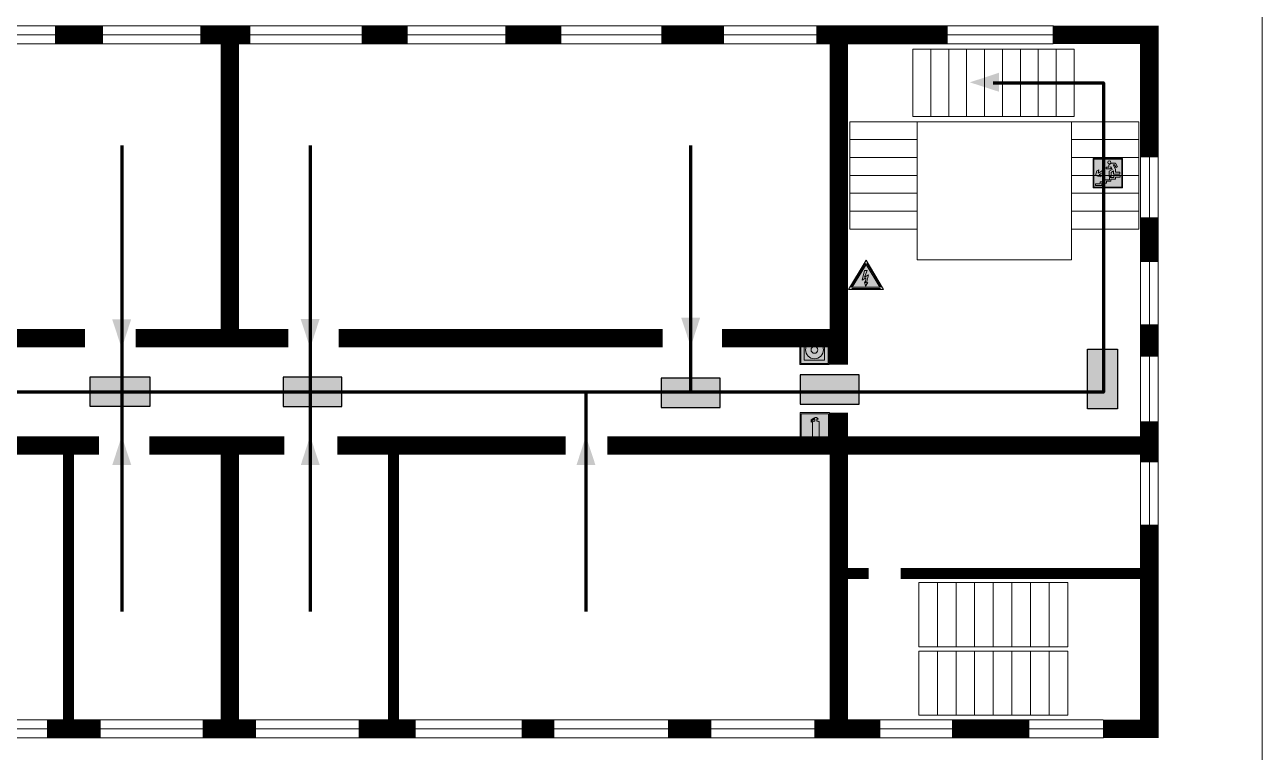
# Model space of a CAD drawing. Header units: millimetres. Extents: x 13114 to 67229, y 22859 to 38520.
# Drawn here: x 26453.2 to 26789.3, y 35664.1 to 35861.7 of the extents above; entities that cross this region are included whole.
import ezdxf

# ---------------------------------------------------------------- set-up
doc = ezdxf.new("R2010")
doc.units = ezdxf.units.MM
doc.layers.add('План_Штампы', color=7, linetype='Continuous')

# ---------------------------------------------------------------- blocks, each defined once
blk = doc.blocks.new('A$C32E8229D')
at = {"true_color": 0xffffff}
blk.add_hatch(color=7, dxfattribs=at).paths.add_polyline_path([(0, 0), (0, -8), (16, -8), (16, 0)])
h = blk.add_hatch(color=126)
h.paths.add_polyline_path([(0.2, -0.2), (15.8, -0.2), (15.8, -7.8), (0.2, -7.8)])
h.paths.add_polyline_path([(13.49, -2.05), (12.08, -2.05), (11.37, -2.63, 0.162397), (11.29, -2.84), (11.29, -3.63), (10.35, -3.63), (10.35, -4.05), (11.68, -4.05), (11.68, -3.48), (12.26, -4.28), (11.29, -5.1), (11.29, -6.78), (11.85, -6.78), (11.85, -5.44), (12.8, -4.64), (12.8, -5.94), (14.46, -5.94), (14.46, -5.39), (13.45, -5.39), (13.45, -3.97), (12.46, -2.59), (13.15, -2.59), (13.69, -3.34), (14.18, -3)], flags=16)
h.paths.add_polyline_path([(10.74, -1.82, 1), (11.8, -1.82, 1)], flags=16)
h.paths.add_polyline_path([(9.39, -3.59), (5.99, -3.59), (6.56, -3.03), (5.91, -3.03), (5.1, -3.83), (5.91, -4.64), (6.56, -4.64), (5.99, -4.09), (9.39, -4.09)], flags=16)
h.paths.add_polyline_path([(4.29, -1.08), (1.72, -1.08), (1.72, -6.6), (4.29, -6.6)], flags=16)
at = {"color": 126}
blk.add_lwpolyline([(16, -8), (0, -8), (0, 0), (16, 0)], close=True, dxfattribs=at)
blk = doc.blocks.new('A$C3E6D3DDE')
at = {"lineweight": 5}
h = blk.add_hatch(color=40, dxfattribs=at)
h.paths.add_polyline_path([(24.1, 1.45), (16.46, -11.35), (31.74, -11.35)])
h.paths.add_polyline_path([(24.09, -0.46), (30.03, -10.41), (18.14, -10.41)], flags=16)
h.paths.add_polyline_path([(24.54, -3.08), (23.41, -6.02), (25.13, -5.01), (24.33, -8.5), (24.82, -8.27), (23.79, -9.86), (23.4, -8.04), (23.8, -8.43), (24.04, -6.29), (22.39, -7.25), (23.44, -3.08)], flags=0)
h = blk.add_hatch(color=256, dxfattribs=at)
h.paths.add_polyline_path([(24.37, 0.03, 0.567511), (23.82, 0.03), (17.59, -10.4, 0.582454), (17.86, -10.88), (30.32, -10.88, 0.582149), (30.6, -10.4)])
h.paths.add_polyline_path([(24.09, -0.46), (18.14, -10.41), (30.03, -10.41)], flags=16)
h.paths.add_polyline_path([(24.54, -3.08), (23.41, -6.02), (25.13, -5.01), (24.33, -8.5), (24.82, -8.27), (23.79, -9.86), (23.4, -8.04), (23.8, -8.43), (24.04, -6.29), (22.39, -7.25), (23.44, -3.08)], flags=0)
h = blk.add_hatch(color=40, dxfattribs=at)
h.paths.add_polyline_path([(24.09, -0.46), (18.14, -10.41), (30.03, -10.41)])
h.paths.add_polyline_path([(24.82, -8.27), (23.79, -9.86), (23.4, -8.04), (23.8, -8.43), (24.04, -6.29), (22.39, -7.25), (23.44, -3.08), (24.54, -3.08), (23.41, -6.02), (25.13, -5.01), (24.33, -8.5)], flags=16)
at = {"color": 40, "lineweight": 5}
for p, q in [((16.46, -11.35), (24.1, 1.45)), ((24.1, 1.45), (31.74, -11.35))]:
    blk.add_line(p, q, dxfattribs=at)
at = {"lineweight": 5}
for p, q in [((17.59, -10.4), (23.82, 0.03)), ((24.37, 0.03), (30.6, -10.4)), ((18.14, -10.41), (24.09, -0.46)), ((23.44, -3.08), (22.39, -7.25)), ((23.41, -6.02), (24.54, -3.08)), ((25.13, -5.01), (23.41, -6.02)), ((24.54, -3.08), (23.44, -3.08)), ((24.09, -0.46), (30.03, -10.41)), ((24.33, -8.5), (25.13, -5.01)), ((18.14, -10.41), (30.03, -10.41)), ((22.39, -7.25), (24.04, -6.29)), ((23.8, -8.43), (23.4, -8.04)), ((23.4, -8.04), (23.79, -9.86)), ((23.79, -9.86), (24.82, -8.27)), ((24.04, -6.29), (23.8, -8.43)), ((24.82, -8.27), (24.33, -8.5)), ((17.86, -10.88), (30.32, -10.88))]:
    blk.add_line(p, q, dxfattribs=at)
at = {"color": 50, "lineweight": 5}
blk.add_line((31.74, -11.35), (16.46, -11.35), dxfattribs=at)
blk = doc.blocks.new('A$C54414219')
at = {"true_color": 0xffffff}
h = blk.add_hatch(color=7, dxfattribs=at)
h.paths.add_polyline_path([(2.39, -9.45), (2.39, -18.3), (11.23, -18.3), (11.23, -9.45)], flags=0)
h.paths.add_polyline_path([(10.71, -13.87, -1), (2.92, -13.87, -1)], flags=0)
h.paths.add_polyline_path([(8.3, -13.87, -1), (5.33, -13.87, -1)], flags=0)
h.paths.add_polyline_path([(0.41, -7.47), (0.41, -20.27), (13.21, -20.27), (13.21, -7.47)])
h.paths.add_polyline_path([(0.92, -19.77), (12.71, -19.77), (12.71, -7.98), (0.92, -7.98)], flags=16)
h.paths.add_polyline_path([(11.23, -9.45), (11.23, -18.3), (2.39, -18.3), (2.39, -9.45)], flags=0)
at = {"lineweight": 5}
h = blk.add_hatch(color=242, dxfattribs=at)
h.paths.add_polyline_path([(12.71, -7.98), (0.92, -7.98), (0.92, -19.77), (12.71, -19.77)])
h.paths.add_polyline_path([(11.23, -18.3), (2.39, -18.3), (2.39, -9.45), (11.23, -9.45)], flags=16)
h.paths.add_polyline_path([(10.71, -13.87, -1), (2.92, -13.87, -1)], flags=0)
h.paths.add_polyline_path([(8.3, -13.87, -1), (5.33, -13.87, -1)], flags=0)
at = {"true_color": 0xffffff}
h = blk.add_hatch(color=7, dxfattribs=at)
h.paths.add_polyline_path([(2.39, -9.45), (2.39, -18.3), (11.23, -18.3), (11.23, -9.45)])
h.paths.add_polyline_path([(10.71, -13.87, -1), (2.92, -13.87, -1)], flags=16)
h.paths.add_polyline_path([(8.3, -13.87, -1), (5.33, -13.87, -1)], flags=0)
at = {"lineweight": 5}
h = blk.add_hatch(color=242, dxfattribs=at)
h.paths.add_polyline_path([(2.92, -13.87, 1), (10.71, -13.87, 1)])
h.paths.add_polyline_path([(8.3, -13.87, -1), (5.33, -13.87, -1)], flags=16)
at = {"color": 242, "lineweight": 5}
for p, q in [((0.41, -20.27), (0.41, -7.47)), ((0.41, -7.47), (13.21, -7.47)), ((0.41, -7.47), (13.21, -7.47)), ((13.21, -20.27), (13.21, -7.47)), ((0.41, -20.27), (13.21, -20.27))]:
    blk.add_line(p, q, dxfattribs=at)
for points in [[(0.92, -7.98), (12.71, -7.98), (12.71, -19.77), (0.92, -19.77)], [(2.39, -9.45), (11.23, -9.45), (11.23, -18.3), (2.39, -18.3)]]:
    blk.add_lwpolyline(points, close=True, dxfattribs=at)
for radius in [3.89, 1.49]:
    blk.add_circle((6.81, -13.87), radius, dxfattribs=at)
blk = doc.blocks.new('вниз 3')
at = {"lineweight": 0, "true_color": 0xffffff}
h = blk.add_hatch(color=7, dxfattribs=at)
h.dxf.hatch_style = 1
h.paths.add_polyline_path([(40997.5, -4475.69), (40997.25, -4475.28), (40995.76, -4476.15), (40995.97, -4475.23), (40995.39, -4475.56), (40995.05, -4476.83), (40996.33, -4477.17), (40996.91, -4476.83), (40996, -4476.55)], flags=0)
h.paths.add_polyline_path([(40999.81, -4473.95), (41000.22, -4473.95), (41000.64, -4474.67), (41001.03, -4474.43), (41000.46, -4473.49), (41000.42, -4473.49), (40999.43, -4473.49), (40998.68, -4473.92), (40998.68, -4474.57), (40997.88, -4474.57), (40997.88, -4475), (40999.14, -4475), (40999.14, -4474.43), (40999.14, -4474.38), (40999.59, -4475.15), (40998.72, -4475.67), (40998.72, -4477.06), (40999.24, -4477.06), (40999.24, -4475.96), (40999.95, -4475.56), (40999.95, -4476.43), (41001.61, -4476.43), (41001.61, -4475.88), (41000.47, -4475.88), (41000.47, -4475.12)], flags=0)
h.paths.add_polyline_path([(40999.2, -4473.24, 1), (40998.35, -4473.24, 1)], flags=0)
h.paths.add_polyline_path([(41000.46, -4477.26), (41001.69, -4477.26), (41001.69, -4476.84), (41000.03, -4476.84), (41000.03, -4477.39), (40998.78, -4477.39), (40998.78, -4477.95), (40997.53, -4477.95), (40997.53, -4478.5), (40996.29, -4478.5), (40996.29, -4479.06), (40995.05, -4479.06), (40995.05, -4479.48), (40995.29, -4479.48), (40996.72, -4479.48), (40996.72, -4478.92), (40997.97, -4478.92), (40997.97, -4478.36), (40999.2, -4478.36), (40999.2, -4477.81), (41000.46, -4477.81)], flags=0)
h.paths.add_polyline_path([(41002.37, -4472.17), (40994.37, -4472.17), (40994.37, -4480.17), (41002.37, -4480.17)])
h.paths.add_polyline_path([(41002.16, -4479.96), (40994.57, -4479.96), (40994.57, -4472.37), (41002.16, -4472.37)], flags=16)
h.paths.add_polyline_path([(41001.61, -4475.88), (41001.61, -4476.43), (40999.95, -4476.43), (40999.95, -4475.56), (40999.24, -4475.96), (40999.24, -4477.06), (40998.72, -4477.06), (40998.72, -4475.67), (40999.59, -4475.15), (40999.14, -4474.38), (40999.14, -4474.43), (40999.14, -4475), (40997.88, -4475), (40997.88, -4474.57), (40998.68, -4474.57), (40998.68, -4473.92), (40999.43, -4473.49), (41000.42, -4473.49), (41000.46, -4473.49), (41001.03, -4474.43), (41000.64, -4474.67), (41000.22, -4473.95), (40999.81, -4473.95), (41000.47, -4475.12), (41000.47, -4475.88)], flags=0)
h.paths.add_polyline_path([(41001.69, -4476.84), (41001.69, -4477.26), (41000.46, -4477.26), (41000.46, -4477.81), (40999.2, -4477.81), (40999.2, -4478.36), (40997.97, -4478.36), (40997.97, -4478.92), (40996.72, -4478.92), (40996.72, -4479.48), (40995.05, -4479.48), (40995.05, -4479.06), (40996.29, -4479.06), (40996.29, -4478.5), (40997.53, -4478.5), (40997.53, -4477.95), (40998.78, -4477.95), (40998.78, -4477.39), (41000.03, -4477.39), (41000.03, -4476.84)], flags=0)
h.paths.add_polyline_path([(40998.35, -4473.24, -1), (40999.2, -4473.24, -1)], flags=0)
h.paths.add_polyline_path([(40997.5, -4475.69), (40996, -4476.55), (40996.91, -4476.83), (40996.33, -4477.17), (40995.05, -4476.83), (40995.39, -4475.56), (40995.97, -4475.23), (40995.76, -4476.15), (40997.25, -4475.28)], flags=0)
at = {"lineweight": 0}
h = blk.add_hatch(color=126, dxfattribs=at)
h.dxf.hatch_style = 1
h.paths.add_polyline_path([(41002.16, -4472.37), (40994.57, -4472.37), (40994.57, -4479.96), (41002.16, -4479.96)])
h.paths.add_polyline_path([(40995.97, -4475.23), (40995.76, -4476.15), (40997.25, -4475.28), (40997.5, -4475.69), (40996, -4476.55), (40996.91, -4476.83), (40996.33, -4477.17), (40995.05, -4476.83), (40995.39, -4475.56)], flags=16)
h.paths.add_polyline_path([(40997.88, -4474.57), (40998.68, -4474.57), (40998.68, -4473.92), (40999.43, -4473.49), (41000.42, -4473.49), (41000.46, -4473.49), (41001.03, -4474.43), (41000.64, -4474.67), (41000.22, -4473.95), (40999.81, -4473.95), (41000.47, -4475.12), (41000.47, -4475.88), (41001.61, -4475.88), (41001.61, -4476.43), (40999.95, -4476.43), (40999.95, -4475.56), (40999.24, -4475.96), (40999.24, -4477.06), (40998.72, -4477.06), (40998.72, -4475.67), (40999.59, -4475.15), (40999.14, -4474.38), (40999.14, -4474.43), (40999.14, -4475), (40997.88, -4475)], flags=16)
h.paths.add_polyline_path([(40998.35, -4473.24, -1), (40999.2, -4473.24, -1)], flags=16)
h.paths.add_polyline_path([(40997.53, -4477.95), (40998.78, -4477.95), (40998.78, -4477.39), (41000.03, -4477.39), (41000.03, -4476.84), (41001.69, -4476.84), (41001.69, -4477.26), (41000.46, -4477.26), (41000.46, -4477.81), (40999.2, -4477.81), (40999.2, -4478.36), (40997.97, -4478.36), (40997.97, -4478.92), (40996.72, -4478.92), (40996.72, -4479.48), (40995.05, -4479.48), (40995.05, -4479.06), (40996.29, -4479.06), (40996.29, -4478.5), (40997.53, -4478.5)], flags=16)
at = {"lineweight": 0, "true_color": 0xffffff}
h = blk.add_hatch(color=7, dxfattribs=at)
h.dxf.hatch_style = 1
h.paths.add_polyline_path([(40999.2, -4473.24, 1), (40998.35, -4473.24, 1)])
h.paths.add_polyline_path([(40999.81, -4473.95), (41000.22, -4473.95), (41000.64, -4474.67), (41001.03, -4474.43), (41000.46, -4473.49), (41000.42, -4473.49), (40999.43, -4473.49), (40998.68, -4473.92), (40998.68, -4474.57), (40997.88, -4474.57), (40997.88, -4475), (40999.14, -4475), (40999.14, -4474.43), (40999.14, -4474.38), (40999.59, -4475.15), (40998.72, -4475.67), (40998.72, -4477.06), (40999.24, -4477.06), (40999.24, -4475.96), (40999.95, -4475.56), (40999.95, -4476.43), (41001.61, -4476.43), (41001.61, -4475.88), (41000.47, -4475.88), (41000.47, -4475.12)])
h.paths.add_polyline_path([(40999.2, -4477.81), (41000.46, -4477.81), (41000.46, -4477.26), (41001.69, -4477.26), (41001.69, -4476.84), (41000.03, -4476.84), (41000.03, -4477.39), (40998.78, -4477.39), (40998.78, -4477.95), (40997.53, -4477.95), (40997.53, -4478.5), (40996.29, -4478.5), (40996.29, -4479.06), (40995.05, -4479.06), (40995.05, -4479.48), (40995.29, -4479.48), (40996.72, -4479.48), (40996.72, -4478.92), (40997.97, -4478.92), (40997.97, -4478.36), (40999.2, -4478.36)])
h.paths.add_polyline_path([(40997.5, -4475.69), (40997.25, -4475.28), (40995.76, -4476.15), (40995.97, -4475.23), (40995.39, -4475.56), (40995.05, -4476.83), (40996.33, -4477.17), (40996.91, -4476.83), (40996, -4476.55)])
at = {"color": 126, "lineweight": 0}
for points in [[(40994.37, -4472.17), (41002.37, -4472.17), (41002.37, -4480.17), (40994.37, -4480.17)], [(40994.57, -4472.37), (41002.16, -4472.37), (41002.16, -4479.96), (40994.57, -4479.96)]]:
    blk.add_lwpolyline(points, close=True, dxfattribs=at)
for points in [[(40995.05, -4476.83), (40995.39, -4475.56), (40995.97, -4475.23), (40995.76, -4476.15), (40997.25, -4475.28), (40997.5, -4475.69), (40996, -4476.55), (40996.91, -4476.83), (40996.33, -4477.17), (40995.05, -4476.83)], [(40999.14, -4474.43), (40999.14, -4475), (40997.88, -4475), (40997.88, -4474.57), (40998.68, -4474.57), (40998.68, -4473.92), (40999.43, -4473.49), (41000.42, -4473.49), (41000.46, -4473.49), (41001.03, -4474.43), (41000.64, -4474.67), (41000.22, -4473.95), (40999.81, -4473.95), (41000.47, -4475.12), (41000.47, -4475.88), (41001.61, -4475.88), (41001.61, -4476.43), (40999.95, -4476.43), (40999.95, -4475.56), (40999.24, -4475.96), (40999.24, -4477.06), (40998.72, -4477.06), (40998.72, -4475.67), (40999.59, -4475.15), (40999.14, -4474.38), (40999.14, -4474.43)], [(40995.29, -4479.48), (40995.05, -4479.48), (40995.05, -4479.06), (40996.29, -4479.06), (40996.29, -4478.5), (40997.53, -4478.5), (40997.53, -4477.95), (40998.78, -4477.95), (40998.78, -4477.39), (41000.03, -4477.39), (41000.03, -4476.84), (41001.69, -4476.84), (41001.69, -4477.26), (41000.46, -4477.26), (41000.46, -4477.81), (40999.2, -4477.81), (40999.2, -4478.36), (40997.97, -4478.36), (40997.97, -4478.92), (40996.72, -4478.92), (40996.72, -4479.48), (40995.05, -4479.48)]]:
    blk.add_lwpolyline(points, dxfattribs=at)
blk.add_circle((40998.77, -4473.24), 0.426, dxfattribs=at)
blk = doc.blocks.new('A$C3AD82952')
at = {"true_color": 0xf5f5ff}
h = blk.add_hatch(color=7, dxfattribs=at)
h.dxf.hatch_style = 1
h.paths.add_polyline_path([(8.21, 8.73, 0.414214), (7.89, 9.05), (7.22, 9.05), (7.22, 9.92), (7.59, 9.92, 1), (7.57, 10.36), (7.22, 10.36), (7.22, 10.6), (6.43, 10.6), (6.43, 10.36), (6.01, 10.36), (4.74, 9.59), (4.74, 8.69), (4.98, 8.73), (4.98, 9.26), (6.12, 9.91), (6.43, 9.91), (6.43, 9.05), (5.76, 9.05, 0.414214), (5.44, 8.73), (5.44, 2.2), (8.21, 2.2)], flags=0)
h.paths.add_polyline_path([(12.8, 12.8), (0, 12.8), (0, 0), (12.8, 0)])
h.paths.add_polyline_path([(0.51, 12.29), (12.29, 12.29), (12.29, 0.51), (0.51, 0.51)], flags=16)
h.paths.add_polyline_path([(4.74, 9.59), (6.01, 10.36), (6.43, 10.36), (6.43, 10.6), (7.22, 10.6), (7.22, 10.36), (7.59, 10.36, -0.94586), (7.59, 9.92), (7.22, 9.92), (7.22, 9.05), (7.89, 9.05, -0.414214), (8.21, 8.73), (8.21, 2.2), (5.44, 2.2), (5.44, 8.73, -0.414214), (5.76, 9.05), (6.43, 9.05), (6.43, 9.91), (6.12, 9.91), (4.98, 9.26), (4.98, 8.73), (4.74, 8.69)], flags=0)
h = blk.add_hatch(color=242)
h.dxf.hatch_style = 1
h.paths.add_polyline_path([(12.29, 12.29), (0.51, 12.29), (0.51, 0.51), (12.29, 0.51)])
h.paths.add_polyline_path([(4.74, 8.69), (4.74, 9.59), (6.01, 10.36), (6.43, 10.36), (6.43, 10.6), (7.22, 10.6), (7.22, 10.36), (7.59, 10.36, -0.94586), (7.59, 9.92), (7.22, 9.92), (7.22, 9.05), (7.89, 9.05, -0.414214), (8.21, 8.73), (8.21, 2.2), (5.44, 2.2), (5.44, 8.73, -0.414214), (5.76, 9.05), (6.43, 9.05), (6.43, 9.91), (6.12, 9.91), (4.98, 9.26), (4.98, 8.73)], flags=16)
h = blk.add_hatch(color=7, dxfattribs=at)
h.dxf.hatch_style = 1
h.paths.add_polyline_path([(8.21, 8.73, 0.414214), (7.89, 9.05), (7.22, 9.05), (7.22, 9.92), (7.59, 9.92, 1), (7.57, 10.36), (7.22, 10.36), (7.22, 10.6), (6.43, 10.6), (6.43, 10.36), (6.01, 10.36), (4.74, 9.59), (4.74, 8.69), (4.98, 8.73), (4.98, 9.26), (6.12, 9.91), (6.43, 9.91), (6.43, 9.05), (5.76, 9.05, 0.414214), (5.44, 8.73), (5.44, 2.2), (8.21, 2.2)])
at = {"color": 242, "lineweight": 5}
for p, q in [((0, 0), (0, 12.8)), ((0, 12.8), (12.8, 12.8)), ((12.8, 0), (12.8, 12.8)), ((6.01, 10.36), (4.74, 9.59)), ((4.74, 9.59), (4.74, 8.69)), ((4.74, 8.69), (4.98, 8.73)), ((4.98, 9.26), (6.12, 9.91)), ((4.98, 8.73), (4.98, 9.26)), ((5.44, 2.2), (5.44, 8.73)), ((5.76, 9.05), (6.43, 9.05)), ((6.01, 10.36), (6.43, 10.36)), ((6.12, 9.91), (6.43, 9.91)), ((7.22, 10.6), (6.43, 10.6)), ((6.43, 10.6), (6.43, 10.36)), ((6.43, 9.91), (6.43, 9.05)), ((7.22, 10.36), (7.22, 10.6)), ((7.59, 10.36), (7.22, 10.36)), ((7.22, 9.05), (7.22, 9.92)), ((7.59, 9.92), (7.22, 9.92)), ((7.89, 9.05), (7.22, 9.05)), ((8.21, 2.2), (8.21, 8.73)), ((0, 0), (12.8, 0)), ((5.44, 2.2), (8.21, 2.2))]:
    blk.add_line(p, q, dxfattribs=at)
blk.add_lwpolyline([(0.51, 12.29), (12.29, 12.29), (12.29, 0.51), (0.51, 0.51)], close=True, dxfattribs=at)
for centre, radius, start, end in [((5.76, 8.73), 0.32, 90, 180), ((7.58, 10.14), 0.223, 273.1875, 86.8125), ((7.89, 8.73), 0.32, 0, 90)]:
    blk.add_arc(centre, radius, start, end, dxfattribs=at)
blk = doc.blocks.new('A$C7B4425F7')
at = {"true_color": 0xffffff}
blk.add_hatch(color=7, dxfattribs=at).paths.add_polyline_path([(0, 0), (-16, 0), (-16, -8), (0, -8)])
h = blk.add_hatch(color=126)
h.paths.add_polyline_path([(-0.2, -0.2), (-15.8, -0.2), (-15.8, -7.8), (-0.2, -7.8)])
h.paths.add_polyline_path([(-11.76, -2.03), (-11.76, -3.66), (-11.17, -3.66, -0.568275), (-11.17, -6.18), (-12.58, -6.18), (-12.58, -2.03)], flags=16)
h.paths.add_polyline_path([(-13.33, -4.12, -0.495768), (-13.59, -6.18), (-15.03, -6.18), (-15.03, -2.03), (-13.59, -2.03, -0.487973)], flags=16)
h.paths.add_polyline_path([(-10.25, -2.03), (-9.48, -2.03), (-9.48, -6.18), (-10.25, -6.18)], flags=16)
h.paths.add_polyline_path([(-13.84, -3.69), (-14.24, -3.69), (-14.24, -3.03), (-13.9, -3.03, -0.692621)], flags=0)
h.paths.add_polyline_path([(-9.15, -2.03), (-8.4, -2.03), (-8.04, -3.07), (-7.68, -2.03), (-6.93, -2.03), (-7.64, -4.1), (-6.93, -6.18), (-7.68, -6.18), (-8.04, -5.14), (-8.4, -6.18), (-9.15, -6.18), (-8.44, -4.1)], flags=16)
h.paths.add_polyline_path([(-11.76, -4.46), (-11.42, -4.46, -0.692621), (-11.36, -5.12), (-11.76, -5.12)], flags=0)
h.paths.add_polyline_path([(-13.9, -5.2), (-14.24, -5.2), (-14.24, -4.55), (-13.84, -4.55, -0.708038)], flags=0)
edge = h.paths.add_edge_path(flags=16)
edge.add_ellipse((-5.51, -4.08), major_axis=(0, 2.05), ratio=0.586184, start_angle=0, end_angle=360)
edge = h.paths.add_edge_path(flags=0)
edge.add_ellipse((-5.51, -4.08), major_axis=(0, 1.14), ratio=0.454828, start_angle=0, end_angle=360)
h.paths.add_polyline_path([(-4.13, -4.96, 0.377264), (-3.48, -4.52, 0.0555), (-3.16, -2.03), (-1.66, -2.03), (-1.66, -4.96), (-0.96, -4.96), (-0.96, -7.01), (-1.75, -7.01), (-1.75, -6.18), (-3.3, -6.18), (-3.3, -7.02), (-4.13, -7.02)], flags=16)
h.paths.add_polyline_path([(-2.73, -2.91), (-2.28, -2.91), (-2.28, -4.96), (-3.05, -4.96, 0.079136)], flags=0)
at = {"color": 126}
blk.add_lwpolyline([(-16, -8), (0, -8), (0, 0), (-16, 0)], close=True, dxfattribs=at)

msp = doc.modelspace()

# ---------------------------------------------------------------- linework, layer by layer
at = {"color": 5, "lineweight": 0}
msp.add_lwpolyline([(26189.29, 35555.59), (26789.29, 35555.59), (26789.29, 35950.59), (26189.29, 35950.59)], close=True, dxfattribs=at)
at = {"lineweight": 0}
for points in [[(26732.61, 35861.33), (26219.59, 35861.33)], [(26732.36, 35858.91), (26219.34, 35858.91)], [(26732.48, 35856.53), (26219.46, 35856.53)], [(26756.27, 35825.88), (26756.27, 35718.88)], [(26758.63, 35825.68), (26758.63, 35718.68)], [(26761.02, 35825.73), (26761.02, 35718.73)], [(26746.05, 35672.9), (26255.32, 35672.9)], [(26746.03, 35670.46), (26255.31, 35670.46)], [(26746.17, 35668.05), (26255.44, 35668.05)]]:
    msp.add_lwpolyline(points, dxfattribs=at)
at = {"lineweight": 100, "const_width": 5}
for points in [[(26461.44, 35858.91), (26474.45, 35858.91)], [(26500.92, 35858.91), (26514.49, 35858.91)], [(26508.97, 35858.91), (26508.97, 35776.53)], [(26544.7, 35858.91), (26557.25, 35858.91)], [(26583.72, 35858.91), (26598.99, 35858.91)], [(26626.14, 35858.91), (26643.11, 35858.91)], [(26668.22, 35858.91), (26703.85, 35858.91)], [(26674.32, 35858.91), (26674.32, 35769.38)], [(26732.36, 35858.91), (26758.63, 35858.91), (26758.63, 35825.68)], [(26758.63, 35809.37), (26758.63, 35797.24)], [(26758.63, 35780.3), (26758.63, 35771.51)], [(26469.65, 35776.53), (26404.64, 35776.53)], [(26524.78, 35776.53), (26483.35, 35776.53)], [(26626.49, 35776.53), (26538.48, 35776.53)], [(26674.32, 35776.53), (26642.59, 35776.53)], [(26674.32, 35756.37), (26674.32, 35670.46)], [(26758.63, 35753.94), (26758.63, 35742.88)], [(26473.41, 35747.4), (26361.05, 35747.4)], [(26523.76, 35747.4), (26487.11, 35747.4)], [(26508.97, 35747.4), (26508.97, 35670.46)], [(26600.12, 35747.4), (26538.14, 35747.4)], [(26758.63, 35747.4), (26611.43, 35747.4)], [(26758.63, 35725.88), (26758.63, 35670.46), (26746.03, 35670.46)], [(26473.88, 35670.46), (26459.33, 35670.46)], [(26516.08, 35670.46), (26501.52, 35670.46)], [(26559.38, 35670.46), (26543.92, 35670.46)], [(26597.02, 35670.46), (26588.19, 35670.46)], [(26639.69, 35670.46), (26627.92, 35670.46)], [(26685.55, 35670.46), (26667.66, 35670.46)], [(26726.08, 35670.46), (26705.08, 35670.46)]]:
    msp.add_lwpolyline(points, dxfattribs=at)
at = {"lineweight": 0}
for points in [[(26699.3, 35855.01), (26699.3, 35836.73), (26694.44, 35836.73), (26694.44, 35855.01)], [(26704.16, 35855.01), (26704.16, 35836.73), (26699.3, 35836.73), (26699.3, 35855.01)], [(26709.02, 35855.01), (26709.02, 35836.73), (26704.16, 35836.73), (26704.16, 35855.01)], [(26713.88, 35855.01), (26713.88, 35836.73), (26709.02, 35836.73), (26709.02, 35855.01)], [(26718.74, 35855.01), (26718.74, 35836.73), (26713.88, 35836.73), (26713.88, 35855.01)], [(26723.6, 35855.01), (26723.6, 35836.73), (26718.74, 35836.73), (26718.74, 35855.01)], [(26728.46, 35855.01), (26728.46, 35836.73), (26723.6, 35836.73), (26723.6, 35855.01)], [(26733.32, 35855.01), (26733.32, 35836.73), (26728.46, 35836.73), (26728.46, 35855.01)], [(26738.18, 35855.01), (26738.18, 35836.73), (26733.32, 35836.73), (26733.32, 35855.01)], [(26677.31, 35835.34), (26695.6, 35835.34), (26695.6, 35830.48), (26677.31, 35830.48)], [(26737.48, 35835.34), (26695.6, 35835.34), (26695.6, 35797.85), (26737.48, 35797.85)], [(26737.48, 35835.34), (26755.76, 35835.34), (26755.76, 35830.48), (26737.48, 35830.48)], [(26677.31, 35830.48), (26695.6, 35830.48), (26695.6, 35825.62), (26677.31, 35825.62)], [(26737.48, 35830.48), (26755.76, 35830.48), (26755.76, 35825.62), (26737.48, 35825.62)], [(26677.31, 35825.62), (26695.6, 35825.62), (26695.6, 35820.76), (26677.31, 35820.76)], [(26737.48, 35825.62), (26755.76, 35825.62), (26755.76, 35820.76), (26737.48, 35820.76)], [(26677.31, 35820.76), (26695.6, 35820.76), (26695.6, 35815.9), (26677.31, 35815.9)], [(26737.48, 35820.76), (26755.76, 35820.76), (26755.76, 35815.9), (26737.48, 35815.9)], [(26677.31, 35815.9), (26695.6, 35815.9), (26695.6, 35811.03), (26677.31, 35811.03)], [(26737.48, 35815.9), (26755.76, 35815.9), (26755.76, 35811.03), (26737.48, 35811.03)], [(26677.31, 35811.03), (26695.6, 35811.03), (26695.6, 35806.17), (26677.31, 35806.17)], [(26737.48, 35811.03), (26755.76, 35811.03), (26755.76, 35806.17), (26737.48, 35806.17)], [(26701.07, 35710.19), (26696.01, 35710.19), (26696.01, 35692.74), (26701.07, 35692.74)], [(26706.13, 35710.19), (26701.07, 35710.19), (26701.07, 35692.74), (26706.13, 35692.74)], [(26711.19, 35710.19), (26706.13, 35710.19), (26706.13, 35692.74), (26711.19, 35692.74)], [(26716.25, 35710.19), (26711.19, 35710.19), (26711.19, 35692.74), (26716.25, 35692.74)], [(26721.3, 35710.19), (26716.25, 35710.19), (26716.25, 35692.74), (26721.3, 35692.74)], [(26726.36, 35710.19), (26721.3, 35710.19), (26721.3, 35692.74), (26726.36, 35692.74)], [(26731.42, 35710.19), (26726.36, 35710.19), (26726.36, 35692.74), (26731.42, 35692.74)], [(26736.48, 35710.19), (26731.42, 35710.19), (26731.42, 35692.74), (26736.48, 35692.74)], [(26701.07, 35691.6), (26696.01, 35691.6), (26696.01, 35674.15), (26701.07, 35674.15)], [(26706.13, 35691.6), (26701.07, 35691.6), (26701.07, 35674.15), (26706.13, 35674.15)], [(26711.19, 35691.6), (26706.13, 35691.6), (26706.13, 35674.15), (26711.19, 35674.15)], [(26716.25, 35691.6), (26711.19, 35691.6), (26711.19, 35674.15), (26716.25, 35674.15)], [(26721.3, 35691.6), (26716.25, 35691.6), (26716.25, 35674.15), (26721.3, 35674.15)], [(26726.36, 35691.6), (26721.3, 35691.6), (26721.3, 35674.15), (26726.36, 35674.15)], [(26731.42, 35691.6), (26726.36, 35691.6), (26726.36, 35674.15), (26731.42, 35674.15)], [(26736.48, 35691.6), (26731.42, 35691.6), (26731.42, 35674.15), (26736.48, 35674.15)]]:
    msp.add_lwpolyline(points, close=True, dxfattribs=at)
at = {"color": 126, "lineweight": 100, "true_color": 0x008754}
for points in [[(26716.23, 35845.93), (26746.15, 35845.93), (26746.15, 35761.91), (26234.08, 35761.91), (26234.08, 35828.02)], [(26479.59, 35828.88), (26479.59, 35702.33)], [(26530.76, 35828.88), (26530.76, 35702.33)], [(26634.1, 35761.91), (26634.1, 35828.88)], [(26605.64, 35761.91), (26605.64, 35702.33)]]:
    msp.add_lwpolyline(points, dxfattribs=at)
at = {"lineweight": 0, "const_width": 3}
for points in [[(26465.12, 35747.4), (26465.12, 35670.46)], [(26553.38, 35747.4), (26553.38, 35670.46)], [(26682.37, 35712.64), (26675.24, 35712.64)], [(26758.83, 35712.64), (26691.07, 35712.64)]]:
    msp.add_lwpolyline(points, dxfattribs=at)
at = {"layer": 'План_Штампы', "color": 126, "true_color": 0x008754}
for points in [[(26717.78, 35848.62), (26717.77, 35843.49), (26709.89, 35846.03)], [(26476.99, 35781.67), (26482.13, 35781.66), (26479.58, 35773.78)], [(26528.17, 35781.75), (26533.3, 35781.74), (26530.76, 35773.86)], [(26631.51, 35782.12), (26636.65, 35782.11), (26634.1, 35774.23)], [(26482.17, 35742.1), (26477.03, 35742.12), (26479.58, 35750)], [(26533.34, 35742.1), (26528.21, 35742.12), (26530.75, 35750)], [(26608.22, 35742.1), (26603.08, 35742.12), (26605.63, 35750)]]:
    msp.add_solid(points, dxfattribs=at)

# ---------------------------------------------------------------- block references
at = {"color": 126, "true_color": 0x008754}
msp.add_blockref('вниз 3', (-14251.01, 40297.54), dxfattribs=at)
at = {"xscale": 0.625, "yscale": 0.625, "zscale": 0.625}
for name, p in [('A$C3E6D3DDE', (26666.64, 35796.87)), ('A$C3AD82952', (26663.8, 35748.36))]:
    msp.add_blockref(name, p, dxfattribs=at)
at = {"xscale": 0.625, "yscale": 0.625, "zscale": 0.625, "rotation": 180}
msp.add_blockref('A$C54414219', (26671.95, 35764.72), dxfattribs=at)
at = {"layer": 'План_Штампы', "color": 126, "true_color": 0x008754, "xscale": 1.012510887696, "yscale": 1.012510887696, "zscale": 1.012510887696}
for p, rotation in [((26749.98, 35773.59), 269.9978653237145), ((26470.99, 35766.1), 359.9978653237144)]:
    msp.add_blockref('A$C32E8229D', p, dxfattribs=dict(at, rotation=rotation))
at = {"layer": 'План_Штампы', "color": 126, "true_color": 0x008754, "xscale": -1}
for p in [(26539.39, 35766), (26642.07, 35765.71)]:
    msp.add_blockref('A$C32E8229D', p, dxfattribs=at)
at = {"layer": 'План_Штампы'}
msp.add_blockref('A$C7B4425F7', (26679.8, 35766.61), dxfattribs=at)

doc.saveas('drawing.dxf')
